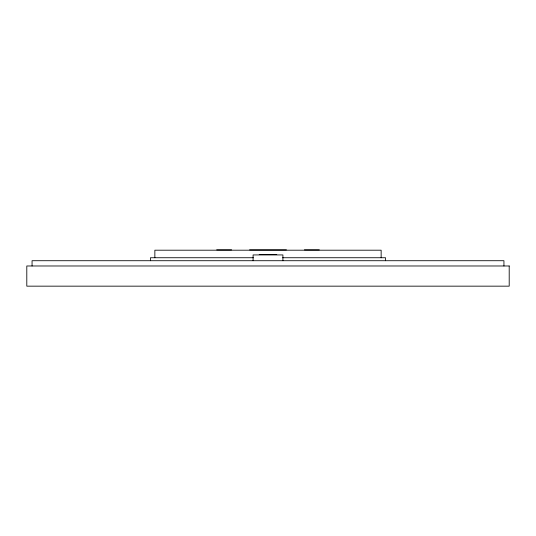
<?xml version="1.0" encoding="UTF-8"?>
<svg xmlns="http://www.w3.org/2000/svg" width="536" height="536" viewBox="0 0 536 536"><rect width="100%" height="100%" fill="white"/><g stroke="black" fill="none" stroke-linecap="round" stroke-linejoin="round"><path stroke-width="0.8" d="M216.691 249.843L231.599 249.843M249.582 249.843L286.418 249.843M304.401 249.843L319.309 249.843M259.23 254.58L276.77 254.58M253.347 257.736L150.469 257.736L150.469 260.717M282.653 257.736L385.531 257.736L385.531 260.717M503.941 265.983L503.941 260.717L32.059 260.717L32.059 265.983M381.143 257.736L381.143 250.198L154.857 250.198L154.857 257.736M282.908 260.717L282.908 254.928L253.093 254.928L253.093 260.717M509.2 265.983L26.8 265.983L26.8 286.157L509.2 286.157L509.2 265.983"/></g></svg>
